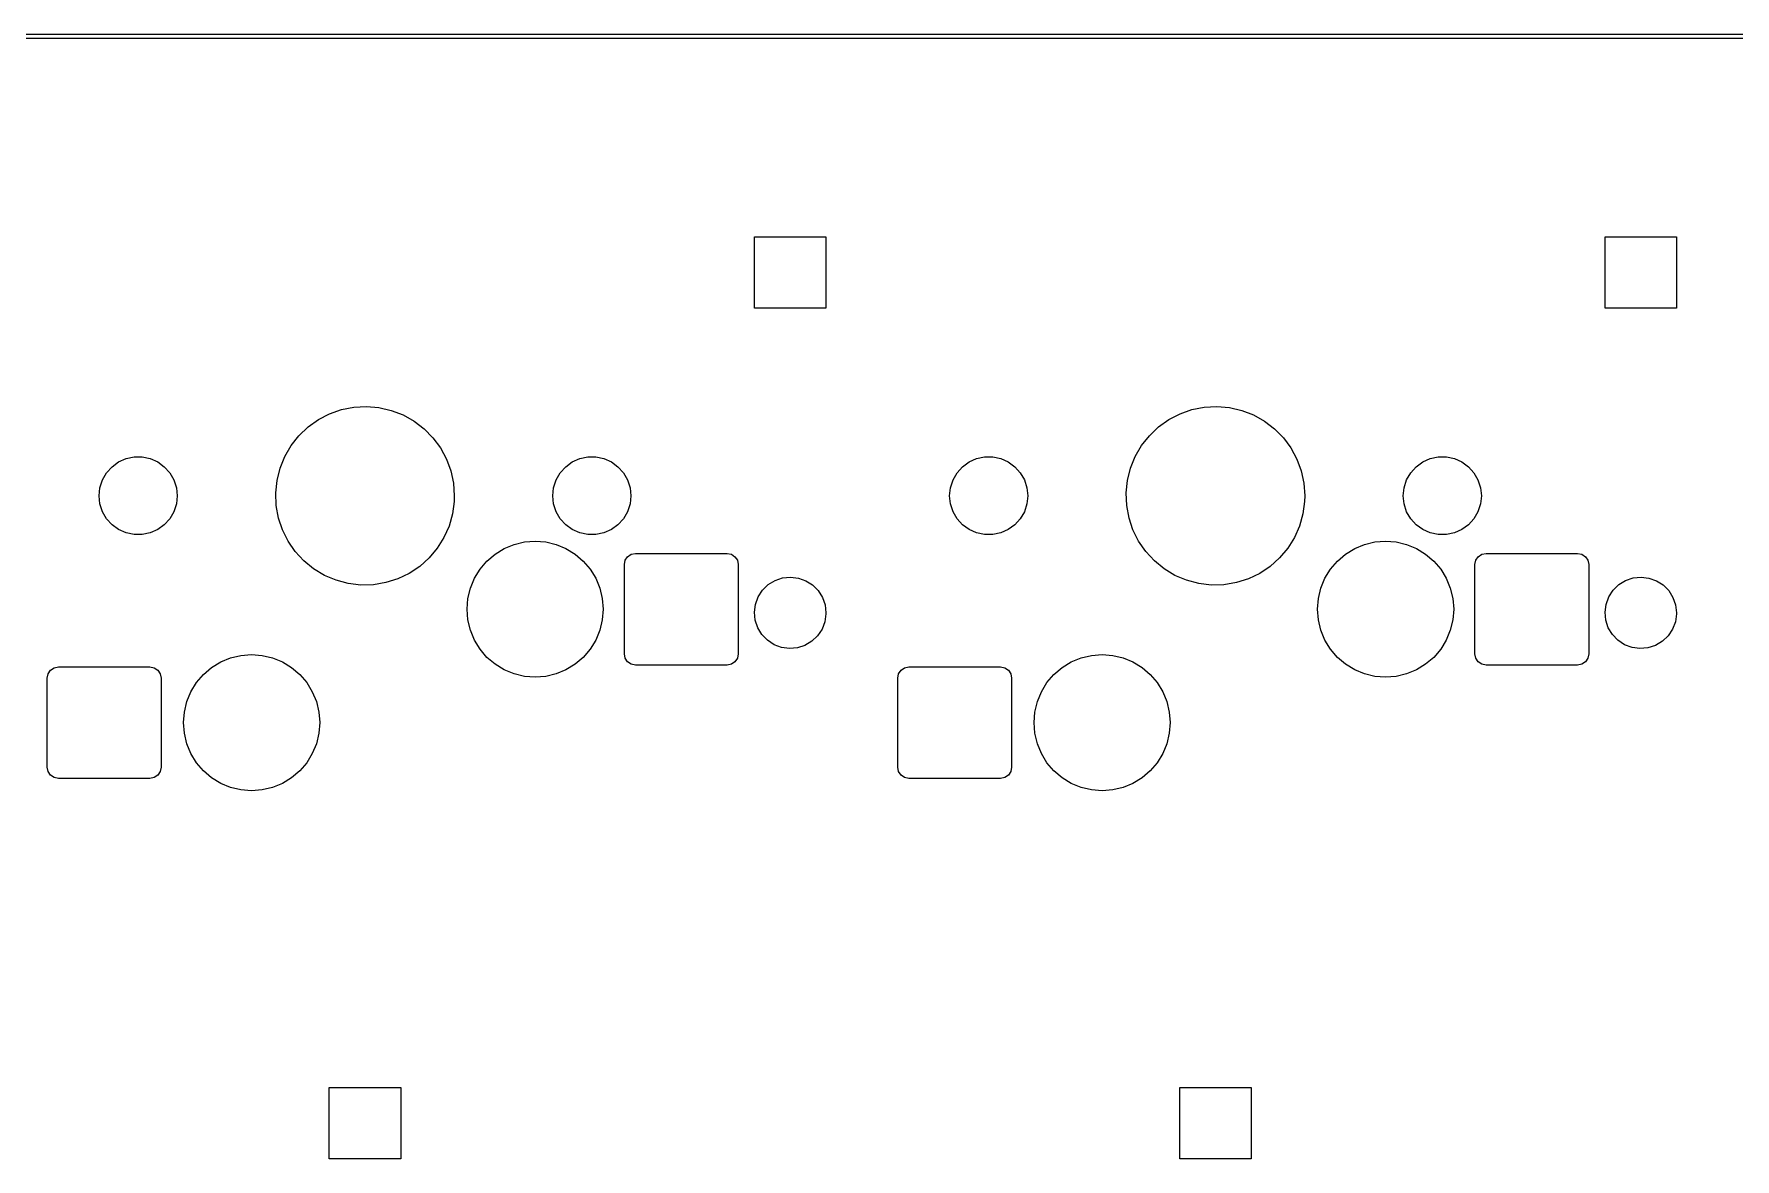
# Model space of a CAD drawing. Extents: x 64 to 386, y -179 to -50.
# Drawn here: x 265.12 to 303.22, y -75.65 to -50.46 of the extents above; entities that cross this region are included whole.
import ezdxf

# ---------------------------------------------------------------- set-up
doc = ezdxf.new("R2010")
doc.units = 0
doc.layers.add('BLACK', color=7, linetype='CONTINUOUS')

msp = doc.modelspace()

# ---------------------------------------------------------------- linework, layer by layer
at = {"layer": 'BLACK', "linetype": 'CONTINUOUS'}
for p, q in [((69.04, -50.46), (380.87, -50.46)), ((380.87, -50.56), (69.04, -50.56)), ((281.26, -56.6), (281.26, -55)), ((281.26, -55), (282.86, -55)), ((282.86, -55), (282.86, -56.6)), ((300.31, -56.6), (300.31, -55)), ((300.31, -55), (301.91, -55)), ((301.91, -55), (301.91, -56.6)), ((282.86, -56.6), (281.26, -56.6)), ((301.91, -56.6), (300.31, -56.6)), ((271.49, -59.0947), (271.741, -58.9645)), ((271.741, -58.9645), (272.007, -58.8709)), ((272.007, -58.8709), (272.284, -58.8158)), ((272.284, -58.8158), (272.566, -58.8002)), ((272.566, -58.8002), (272.848, -58.8246)), ((272.848, -58.8246), (273.123, -58.8884)), ((273.123, -58.8884), (273.387, -58.9903)), ((273.387, -58.9903), (273.633, -59.1284)), ((290.54, -59.0947), (290.791, -58.9645)), ((290.791, -58.9645), (291.057, -58.8709)), ((291.057, -58.8709), (291.334, -58.8158)), ((291.334, -58.8158), (291.616, -58.8002)), ((291.616, -58.8002), (291.898, -58.8246)), ((291.898, -58.8246), (292.173, -58.8884)), ((292.173, -58.8884), (292.437, -58.9903)), ((292.437, -58.9903), (292.683, -59.1284)), ((271.056, -59.454), (271.26, -59.259)), ((271.26, -59.259), (271.49, -59.0947)), ((273.633, -59.1284), (273.858, -59.2998)), ((273.858, -59.2998), (274.056, -59.5011)), ((290.106, -59.454), (290.31, -59.259)), ((290.31, -59.259), (290.54, -59.0947)), ((292.683, -59.1284), (292.908, -59.2998)), ((292.908, -59.2998), (293.106, -59.5011)), ((270.739, -59.9201), (270.881, -59.6758)), ((270.881, -59.6758), (271.056, -59.454)), ((274.056, -59.5011), (274.224, -59.7283)), ((274.224, -59.7283), (274.358, -59.977)), ((289.789, -59.9201), (289.931, -59.6758)), ((289.931, -59.6758), (290.106, -59.454)), ((293.106, -59.5011), (293.274, -59.7283)), ((293.274, -59.7283), (293.408, -59.977)), ((266.747, -60.2857), (266.87, -60.1497)), ((266.87, -60.1497), (267.017, -60.0422)), ((267.017, -60.0422), (267.185, -59.9678)), ((267.185, -59.9678), (267.364, -59.9298)), ((267.364, -59.9298), (267.546, -59.9298)), ((267.546, -59.9298), (267.725, -59.9678)), ((267.725, -59.9678), (267.892, -60.0422)), ((267.892, -60.0422), (268.04, -60.1497)), ((268.04, -60.1497), (268.163, -60.2857)), ((270.565, -60.4561), (270.633, -60.182)), ((270.633, -60.182), (270.739, -59.9201)), ((274.358, -59.977), (274.456, -60.242)), ((276.907, -60.2857), (277.03, -60.1497)), ((277.03, -60.1497), (277.178, -60.0422)), ((277.178, -60.0422), (277.345, -59.9678)), ((277.345, -59.9678), (277.524, -59.9298)), ((277.524, -59.9298), (277.706, -59.9298)), ((277.706, -59.9298), (277.885, -59.9678)), ((277.885, -59.9678), (278.053, -60.0422)), ((278.053, -60.0422), (278.2, -60.1497)), ((278.2, -60.1497), (278.323, -60.2857)), ((285.797, -60.2857), (285.92, -60.1497)), ((285.92, -60.1497), (286.067, -60.0422)), ((286.067, -60.0422), (286.235, -59.9678)), ((286.235, -59.9678), (286.414, -59.9298)), ((286.414, -59.9298), (286.596, -59.9298)), ((286.596, -59.9298), (286.775, -59.9678)), ((286.775, -59.9678), (286.942, -60.0422)), ((286.942, -60.0422), (287.09, -60.1497)), ((287.09, -60.1497), (287.213, -60.2857)), ((289.615, -60.4561), (289.683, -60.182)), ((289.683, -60.182), (289.789, -59.9201)), ((293.408, -59.977), (293.506, -60.242)), ((295.957, -60.2857), (296.08, -60.1497)), ((296.08, -60.1497), (296.227, -60.0422)), ((296.227, -60.0422), (296.395, -59.9678)), ((296.395, -59.9678), (296.574, -59.9298)), ((296.574, -59.9298), (296.756, -59.9298)), ((296.756, -59.9298), (296.935, -59.9678)), ((296.935, -59.9678), (297.102, -60.0422)), ((297.102, -60.0422), (297.25, -60.1497)), ((297.25, -60.1497), (297.373, -60.2857)), ((266.599, -60.6181), (266.656, -60.4441)), ((266.656, -60.4441), (266.747, -60.2857)), ((268.163, -60.2857), (268.254, -60.4441)), ((268.254, -60.4441), (268.311, -60.6181)), ((270.536, -60.7372), (270.565, -60.4561)), ((274.456, -60.242), (274.515, -60.5182)), ((274.515, -60.5182), (274.535, -60.8)), ((276.759, -60.6181), (276.816, -60.4441)), ((276.816, -60.4441), (276.907, -60.2857)), ((278.323, -60.2857), (278.414, -60.4441)), ((278.414, -60.4441), (278.471, -60.6181)), ((285.649, -60.6181), (285.706, -60.4441)), ((285.706, -60.4441), (285.797, -60.2857)), ((287.213, -60.2857), (287.304, -60.4441)), ((287.304, -60.4441), (287.361, -60.6181)), ((289.586, -60.7372), (289.615, -60.4561)), ((293.506, -60.242), (293.565, -60.5182)), ((293.565, -60.5182), (293.585, -60.8)), ((295.809, -60.6181), (295.866, -60.4441)), ((295.866, -60.4441), (295.957, -60.2857)), ((297.373, -60.2857), (297.464, -60.4441)), ((297.464, -60.4441), (297.521, -60.6181)), ((266.58, -60.8), (266.599, -60.6181)), ((266.599, -60.9819), (266.58, -60.8)), ((268.311, -60.6181), (268.33, -60.8)), ((268.33, -60.8), (268.311, -60.9819)), ((270.547, -61.0195), (270.536, -60.7372)), ((274.531, -60.9256), (274.493, -61.2056)), ((274.535, -60.8), (274.531, -60.9256)), ((276.74, -60.8), (276.759, -60.6181)), ((276.759, -60.9819), (276.74, -60.8)), ((278.471, -60.6181), (278.49, -60.8)), ((278.49, -60.8), (278.471, -60.9819)), ((285.63, -60.8), (285.649, -60.6181)), ((285.649, -60.9819), (285.63, -60.8)), ((287.361, -60.6181), (287.38, -60.8)), ((287.38, -60.8), (287.361, -60.9819)), ((289.597, -61.0195), (289.586, -60.7372)), ((293.581, -60.9256), (293.543, -61.2056)), ((293.585, -60.8), (293.581, -60.9256)), ((295.79, -60.8), (295.809, -60.6181)), ((295.809, -60.9819), (295.79, -60.8)), ((297.521, -60.6181), (297.54, -60.8)), ((297.54, -60.8), (297.521, -60.9819)), ((266.656, -61.1559), (266.599, -60.9819)), ((266.747, -61.3143), (266.656, -61.1559)), ((266.87, -61.4503), (266.747, -61.3143)), ((268.163, -61.3143), (268.04, -61.4503)), ((268.254, -61.1559), (268.163, -61.3143)), ((268.311, -60.9819), (268.254, -61.1559)), ((270.598, -61.2974), (270.547, -61.0195)), ((270.687, -61.5654), (270.598, -61.2974)), ((274.493, -61.2056), (274.417, -61.4775)), ((276.816, -61.1559), (276.759, -60.9819)), ((276.907, -61.3143), (276.816, -61.1559)), ((277.03, -61.4503), (276.907, -61.3143)), ((278.323, -61.3143), (278.2, -61.4503)), ((278.414, -61.1559), (278.323, -61.3143)), ((278.471, -60.9819), (278.414, -61.1559)), ((285.706, -61.1559), (285.649, -60.9819)), ((285.797, -61.3143), (285.706, -61.1559)), ((285.92, -61.4503), (285.797, -61.3143)), ((287.213, -61.3143), (287.09, -61.4503)), ((287.304, -61.1559), (287.213, -61.3143)), ((287.361, -60.9819), (287.304, -61.1559)), ((289.648, -61.2974), (289.597, -61.0195)), ((289.737, -61.5654), (289.648, -61.2974)), ((293.543, -61.2056), (293.467, -61.4775)), ((295.866, -61.1559), (295.809, -60.9819)), ((295.957, -61.3143), (295.866, -61.1559)), ((296.08, -61.4503), (295.957, -61.3143)), ((297.373, -61.3143), (297.25, -61.4503)), ((297.464, -61.1559), (297.373, -61.3143)), ((297.521, -60.9819), (297.464, -61.1559)), ((267.017, -61.5578), (266.87, -61.4503)), ((267.185, -61.6322), (267.017, -61.5578)), ((267.364, -61.6702), (267.185, -61.6322)), ((267.546, -61.6702), (267.364, -61.6702)), ((267.725, -61.6322), (267.546, -61.6702)), ((267.892, -61.5578), (267.725, -61.6322)), ((268.04, -61.4503), (267.892, -61.5578)), ((270.814, -61.8181), (270.687, -61.5654)), ((274.417, -61.4775), (274.303, -61.7359)), ((277.178, -61.5578), (277.03, -61.4503)), ((277.345, -61.6322), (277.178, -61.5578)), ((277.524, -61.6702), (277.345, -61.6322)), ((277.706, -61.6702), (277.524, -61.6702)), ((277.885, -61.6322), (277.706, -61.6702)), ((278.053, -61.5578), (277.885, -61.6322)), ((278.2, -61.4503), (278.053, -61.5578)), ((286.067, -61.5578), (285.92, -61.4503)), ((286.235, -61.6322), (286.067, -61.5578)), ((286.414, -61.6702), (286.235, -61.6322)), ((286.596, -61.6702), (286.414, -61.6702)), ((286.775, -61.6322), (286.596, -61.6702)), ((286.942, -61.5578), (286.775, -61.6322)), ((287.09, -61.4503), (286.942, -61.5578)), ((289.864, -61.8181), (289.737, -61.5654)), ((293.467, -61.4775), (293.353, -61.7359)), ((296.227, -61.5578), (296.08, -61.4503)), ((296.395, -61.6322), (296.227, -61.5578)), ((296.574, -61.6702), (296.395, -61.6322)), ((296.756, -61.6702), (296.574, -61.6702)), ((296.935, -61.6322), (296.756, -61.6702)), ((297.102, -61.5578), (296.935, -61.6322)), ((297.25, -61.4503), (297.102, -61.5578)), ((270.974, -62.0505), (270.814, -61.8181)), ((271.166, -62.2579), (270.974, -62.0505)), ((274.153, -61.9756), (273.971, -62.1918)), ((274.303, -61.7359), (274.153, -61.9756)), ((275.449, -62.1062), (275.653, -61.9812)), ((275.653, -61.9812), (275.874, -61.8896)), ((275.874, -61.8896), (276.106, -61.8338)), ((276.106, -61.8338), (276.345, -61.815)), ((276.345, -61.815), (276.584, -61.8338)), ((276.584, -61.8338), (276.816, -61.8896)), ((276.816, -61.8896), (277.037, -61.9812)), ((277.037, -61.9812), (277.241, -62.1062)), ((278.499, -62.109), (278.595, -62.09)), ((278.595, -62.09), (280.645, -62.09)), ((280.645, -62.09), (280.741, -62.109)), ((290.024, -62.0505), (289.864, -61.8181)), ((290.216, -62.2579), (290.024, -62.0505)), ((293.203, -61.9756), (293.021, -62.1918)), ((293.353, -61.7359), (293.203, -61.9756)), ((294.499, -62.1062), (294.703, -61.9812)), ((294.703, -61.9812), (294.924, -61.8896)), ((294.924, -61.8896), (295.156, -61.8338)), ((295.156, -61.8338), (295.395, -61.815)), ((295.395, -61.815), (295.634, -61.8338)), ((295.634, -61.8338), (295.866, -61.8896)), ((295.866, -61.8896), (296.087, -61.9812)), ((296.087, -61.9812), (296.291, -62.1062)), ((297.549, -62.109), (297.645, -62.09)), ((297.645, -62.09), (299.695, -62.09)), ((299.695, -62.09), (299.791, -62.109)), ((271.385, -62.4363), (271.166, -62.2579)), ((271.627, -62.582), (271.385, -62.4363)), ((273.761, -62.3803), (273.526, -62.5373)), ((273.971, -62.1918), (273.761, -62.3803)), ((274.986, -62.6477), (275.111, -62.4436)), ((275.111, -62.4436), (275.267, -62.2617)), ((275.267, -62.2617), (275.449, -62.1062)), ((277.241, -62.1062), (277.423, -62.2617)), ((277.423, -62.2617), (277.579, -62.4436)), ((277.579, -62.4436), (277.704, -62.6477)), ((278.345, -62.34), (278.364, -62.2443)), ((278.345, -64.34), (278.345, -62.34)), ((278.364, -62.2443), (278.418, -62.1632)), ((278.418, -62.1632), (278.499, -62.109)), ((280.741, -62.109), (280.822, -62.1632)), ((280.822, -62.1632), (280.876, -62.2443)), ((280.876, -62.2443), (280.895, -62.34)), ((280.895, -62.34), (280.895, -64.34)), ((290.435, -62.4363), (290.216, -62.2579)), ((290.677, -62.582), (290.435, -62.4363)), ((292.811, -62.3803), (292.576, -62.5373)), ((293.021, -62.1918), (292.811, -62.3803)), ((294.036, -62.6477), (294.161, -62.4436)), ((294.161, -62.4436), (294.317, -62.2617)), ((294.317, -62.2617), (294.499, -62.1062)), ((296.291, -62.1062), (296.473, -62.2617)), ((296.473, -62.2617), (296.629, -62.4436)), ((296.629, -62.4436), (296.754, -62.6477)), ((297.395, -62.34), (297.414, -62.2443)), ((297.395, -64.34), (297.395, -62.34)), ((297.414, -62.2443), (297.468, -62.1632)), ((297.468, -62.1632), (297.549, -62.109)), ((299.791, -62.109), (299.872, -62.1632)), ((299.872, -62.1632), (299.926, -62.2443)), ((299.926, -62.2443), (299.945, -62.34)), ((299.945, -62.34), (299.945, -64.34)), ((271.887, -62.6922), (271.627, -62.582)), ((272.16, -62.7646), (271.887, -62.6922)), ((272.441, -62.7978), (272.16, -62.7646)), ((272.723, -62.7911), (272.441, -62.7978)), ((273.002, -62.7447), (272.723, -62.7911)), ((273.271, -62.6596), (273.002, -62.7447)), ((273.526, -62.5373), (273.271, -62.6596)), ((274.895, -62.8687), (274.986, -62.6477)), ((277.704, -62.6477), (277.795, -62.8687)), ((281.44, -62.9144), (281.567, -62.7896)), ((281.567, -62.7896), (281.719, -62.6961)), ((281.719, -62.6961), (281.888, -62.6387)), ((281.888, -62.6387), (282.066, -62.62)), ((282.066, -62.62), (282.243, -62.6411)), ((282.243, -62.6411), (282.411, -62.701)), ((282.411, -62.701), (282.561, -62.7965)), ((282.561, -62.7965), (282.687, -62.9231)), ((290.937, -62.6922), (290.677, -62.582)), ((291.21, -62.7646), (290.937, -62.6922)), ((291.491, -62.7978), (291.21, -62.7646)), ((291.773, -62.7911), (291.491, -62.7978)), ((292.052, -62.7447), (291.773, -62.7911)), ((292.321, -62.6596), (292.052, -62.7447)), ((292.576, -62.5373), (292.321, -62.6596)), ((293.945, -62.8687), (294.036, -62.6477)), ((296.754, -62.6477), (296.845, -62.8687)), ((300.49, -62.9144), (300.617, -62.7896)), ((300.617, -62.7896), (300.769, -62.6961)), ((300.769, -62.6961), (300.938, -62.6387)), ((300.938, -62.6387), (301.116, -62.62)), ((301.116, -62.62), (301.293, -62.6411)), ((301.293, -62.6411), (301.461, -62.701)), ((301.461, -62.701), (301.611, -62.7965)), ((301.611, -62.7965), (301.737, -62.9231)), ((274.82, -63.34), (274.839, -63.1014)), ((274.839, -63.1014), (274.895, -62.8687)), ((277.795, -62.8687), (277.851, -63.1014)), ((277.851, -63.1014), (277.87, -63.34)), ((281.26, -63.4088), (281.282, -63.2319)), ((281.282, -63.2319), (281.343, -63.0643)), ((281.343, -63.0643), (281.44, -62.9144)), ((282.687, -62.9231), (282.781, -63.0743)), ((282.781, -63.0743), (282.84, -63.2428)), ((282.84, -63.2428), (282.86, -63.42)), ((293.87, -63.34), (293.889, -63.1014)), ((293.889, -63.1014), (293.945, -62.8687)), ((296.845, -62.8687), (296.901, -63.1014)), ((296.901, -63.1014), (296.92, -63.34)), ((300.31, -63.4088), (300.332, -63.2319)), ((300.332, -63.2319), (300.393, -63.0643)), ((300.393, -63.0643), (300.49, -62.9144)), ((301.737, -62.9231), (301.831, -63.0743)), ((301.831, -63.0743), (301.89, -63.2428)), ((301.89, -63.2428), (301.91, -63.42)), ((274.839, -63.5786), (274.82, -63.34)), ((274.895, -63.8113), (274.839, -63.5786)), ((277.851, -63.5786), (277.795, -63.8113)), ((277.87, -63.34), (277.851, -63.5786)), ((281.277, -63.5863), (281.26, -63.4088)), ((281.334, -63.7556), (281.277, -63.5863)), ((282.835, -63.619), (282.772, -63.7857)), ((282.86, -63.4423), (282.835, -63.619)), ((282.86, -63.42), (282.86, -63.4423)), ((293.889, -63.5786), (293.87, -63.34)), ((293.945, -63.8113), (293.889, -63.5786)), ((296.901, -63.5786), (296.845, -63.8113)), ((296.92, -63.34), (296.901, -63.5786)), ((300.327, -63.5863), (300.31, -63.4088)), ((300.384, -63.7556), (300.327, -63.5863)), ((301.885, -63.619), (301.822, -63.7857)), ((301.91, -63.4423), (301.885, -63.619)), ((301.91, -63.42), (301.91, -63.4423)), ((274.986, -64.0323), (274.895, -63.8113)), ((277.795, -63.8113), (277.704, -64.0323)), ((281.426, -63.9081), (281.334, -63.7556)), ((281.55, -64.0364), (281.426, -63.9081)), ((282.673, -63.9342), (282.544, -64.0572)), ((282.772, -63.7857), (282.673, -63.9342)), ((294.036, -64.0323), (293.945, -63.8113)), ((296.845, -63.8113), (296.754, -64.0323)), ((300.476, -63.9081), (300.384, -63.7556)), ((300.6, -64.0364), (300.476, -63.9081)), ((301.723, -63.9342), (301.594, -64.0572)), ((301.822, -63.7857), (301.723, -63.9342)), ((269.524, -64.4296), (269.756, -64.3738)), ((269.756, -64.3738), (269.995, -64.355)), ((269.995, -64.355), (270.234, -64.3738)), ((270.234, -64.3738), (270.466, -64.4296)), ((275.111, -64.2364), (274.986, -64.0323)), ((275.267, -64.4183), (275.111, -64.2364)), ((277.579, -64.2364), (277.423, -64.4183)), ((277.704, -64.0323), (277.579, -64.2364)), ((278.364, -64.4357), (278.345, -64.34)), ((280.895, -64.34), (280.876, -64.4357)), ((281.699, -64.1341), (281.55, -64.0364)), ((281.866, -64.1962), (281.699, -64.1341)), ((282.043, -64.2198), (281.866, -64.1962)), ((282.221, -64.2037), (282.043, -64.2198)), ((282.39, -64.1485), (282.221, -64.2037)), ((282.544, -64.0572), (282.39, -64.1485)), ((288.574, -64.4296), (288.806, -64.3738)), ((288.806, -64.3738), (289.045, -64.355)), ((289.045, -64.355), (289.284, -64.3738)), ((289.284, -64.3738), (289.516, -64.4296)), ((294.161, -64.2364), (294.036, -64.0323)), ((294.317, -64.4183), (294.161, -64.2364)), ((296.629, -64.2364), (296.473, -64.4183)), ((296.754, -64.0323), (296.629, -64.2364)), ((297.414, -64.4357), (297.395, -64.34)), ((299.945, -64.34), (299.926, -64.4357)), ((300.749, -64.1341), (300.6, -64.0364)), ((300.916, -64.1962), (300.749, -64.1341)), ((301.093, -64.2198), (300.916, -64.1962)), ((301.271, -64.2037), (301.093, -64.2198)), ((301.44, -64.1485), (301.271, -64.2037)), ((301.594, -64.0572), (301.44, -64.1485)), ((265.437, -64.7843), (265.491, -64.7032)), ((265.491, -64.7032), (265.572, -64.649)), ((265.572, -64.649), (265.668, -64.63)), ((265.668, -64.63), (267.718, -64.63)), ((267.718, -64.63), (267.814, -64.649)), ((267.814, -64.649), (267.895, -64.7032)), ((267.895, -64.7032), (267.949, -64.7843)), ((268.917, -64.8017), (269.099, -64.6462)), ((269.099, -64.6462), (269.303, -64.5212)), ((269.303, -64.5212), (269.524, -64.4296)), ((270.466, -64.4296), (270.687, -64.5212)), ((270.687, -64.5212), (270.891, -64.6462)), ((270.891, -64.6462), (271.073, -64.8017)), ((275.449, -64.5738), (275.267, -64.4183)), ((275.653, -64.6988), (275.449, -64.5738)), ((275.874, -64.7904), (275.653, -64.6988)), ((277.037, -64.6988), (276.816, -64.7904)), ((277.241, -64.5738), (277.037, -64.6988)), ((277.423, -64.4183), (277.241, -64.5738)), ((278.418, -64.5168), (278.364, -64.4357)), ((278.499, -64.571), (278.418, -64.5168)), ((278.595, -64.59), (278.499, -64.571)), ((280.645, -64.59), (278.595, -64.59)), ((280.741, -64.571), (280.645, -64.59)), ((280.822, -64.5168), (280.741, -64.571)), ((280.876, -64.4357), (280.822, -64.5168)), ((284.487, -64.7843), (284.541, -64.7032)), ((284.541, -64.7032), (284.622, -64.649)), ((284.622, -64.649), (284.718, -64.63)), ((284.718, -64.63), (286.768, -64.63)), ((286.768, -64.63), (286.864, -64.649)), ((286.864, -64.649), (286.945, -64.7032)), ((286.945, -64.7032), (286.999, -64.7843)), ((287.967, -64.8017), (288.149, -64.6462)), ((288.149, -64.6462), (288.353, -64.5212)), ((288.353, -64.5212), (288.574, -64.4296)), ((289.516, -64.4296), (289.737, -64.5212)), ((289.737, -64.5212), (289.941, -64.6462)), ((289.941, -64.6462), (290.123, -64.8017)), ((294.499, -64.5738), (294.317, -64.4183)), ((294.703, -64.6988), (294.499, -64.5738)), ((294.924, -64.7904), (294.703, -64.6988)), ((296.087, -64.6988), (295.866, -64.7904)), ((296.291, -64.5738), (296.087, -64.6988)), ((296.473, -64.4183), (296.291, -64.5738)), ((297.468, -64.5168), (297.414, -64.4357)), ((297.549, -64.571), (297.468, -64.5168)), ((297.645, -64.59), (297.549, -64.571)), ((299.695, -64.59), (297.645, -64.59)), ((299.791, -64.571), (299.695, -64.59)), ((299.872, -64.5168), (299.791, -64.571)), ((299.926, -64.4357), (299.872, -64.5168)), ((265.418, -64.88), (265.437, -64.7843)), ((265.418, -66.88), (265.418, -64.88)), ((267.949, -64.7843), (267.968, -64.88)), ((267.968, -64.88), (267.968, -66.88)), ((268.636, -65.1877), (268.761, -64.9836)), ((268.761, -64.9836), (268.917, -64.8017)), ((271.073, -64.8017), (271.229, -64.9836)), ((271.229, -64.9836), (271.354, -65.1877)), ((276.106, -64.8462), (275.874, -64.7904)), ((276.345, -64.865), (276.106, -64.8462)), ((276.584, -64.8462), (276.345, -64.865)), ((276.816, -64.7904), (276.584, -64.8462)), ((284.468, -64.88), (284.487, -64.7843)), ((284.468, -66.88), (284.468, -64.88)), ((286.999, -64.7843), (287.018, -64.88)), ((287.018, -64.88), (287.018, -66.88)), ((287.686, -65.1877), (287.811, -64.9836)), ((287.811, -64.9836), (287.967, -64.8017)), ((290.123, -64.8017), (290.279, -64.9836)), ((290.279, -64.9836), (290.404, -65.1877)), ((295.156, -64.8462), (294.924, -64.7904)), ((295.395, -64.865), (295.156, -64.8462)), ((295.634, -64.8462), (295.395, -64.865)), ((295.866, -64.7904), (295.634, -64.8462)), ((268.489, -65.6414), (268.545, -65.4087)), ((268.545, -65.4087), (268.636, -65.1877)), ((271.354, -65.1877), (271.445, -65.4087)), ((271.445, -65.4087), (271.501, -65.6414)), ((287.539, -65.6414), (287.595, -65.4087)), ((287.595, -65.4087), (287.686, -65.1877)), ((290.404, -65.1877), (290.495, -65.4087)), ((290.495, -65.4087), (290.551, -65.6414)), ((268.47, -65.88), (268.489, -65.6414)), ((268.489, -66.1186), (268.47, -65.88)), ((271.501, -65.6414), (271.52, -65.88)), ((271.52, -65.88), (271.501, -66.1186)), ((287.52, -65.88), (287.539, -65.6414)), ((287.539, -66.1186), (287.52, -65.88)), ((290.551, -65.6414), (290.57, -65.88)), ((290.57, -65.88), (290.551, -66.1186)), ((268.545, -66.3513), (268.489, -66.1186)), ((271.501, -66.1186), (271.445, -66.3513)), ((287.595, -66.3513), (287.539, -66.1186)), ((290.551, -66.1186), (290.495, -66.3513)), ((268.636, -66.5723), (268.545, -66.3513)), ((268.761, -66.7764), (268.636, -66.5723)), ((271.354, -66.5723), (271.229, -66.7764)), ((271.445, -66.3513), (271.354, -66.5723)), ((287.686, -66.5723), (287.595, -66.3513)), ((287.811, -66.7764), (287.686, -66.5723)), ((290.404, -66.5723), (290.279, -66.7764)), ((290.495, -66.3513), (290.404, -66.5723)), ((265.437, -66.9757), (265.418, -66.88)), ((265.491, -67.0568), (265.437, -66.9757)), ((267.949, -66.9757), (267.895, -67.0568)), ((267.968, -66.88), (267.949, -66.9757)), ((268.917, -66.9583), (268.761, -66.7764)), ((269.099, -67.1138), (268.917, -66.9583)), ((271.073, -66.9583), (270.891, -67.1138)), ((271.229, -66.7764), (271.073, -66.9583)), ((284.487, -66.9757), (284.468, -66.88)), ((284.541, -67.0568), (284.487, -66.9757)), ((286.999, -66.9757), (286.945, -67.0568)), ((287.018, -66.88), (286.999, -66.9757)), ((287.967, -66.9583), (287.811, -66.7764)), ((288.149, -67.1138), (287.967, -66.9583)), ((290.123, -66.9583), (289.941, -67.1138)), ((290.279, -66.7764), (290.123, -66.9583)), ((265.572, -67.111), (265.491, -67.0568)), ((265.668, -67.13), (265.572, -67.111)), ((267.718, -67.13), (265.668, -67.13)), ((267.814, -67.111), (267.718, -67.13)), ((267.895, -67.0568), (267.814, -67.111)), ((269.303, -67.2388), (269.099, -67.1138)), ((269.524, -67.3304), (269.303, -67.2388)), ((269.756, -67.3862), (269.524, -67.3304)), ((269.995, -67.405), (269.756, -67.3862)), ((270.234, -67.3862), (269.995, -67.405)), ((270.466, -67.3304), (270.234, -67.3862)), ((270.687, -67.2388), (270.466, -67.3304)), ((270.891, -67.1138), (270.687, -67.2388)), ((284.622, -67.111), (284.541, -67.0568)), ((284.718, -67.13), (284.622, -67.111)), ((286.768, -67.13), (284.718, -67.13)), ((286.864, -67.111), (286.768, -67.13)), ((286.945, -67.0568), (286.864, -67.111)), ((288.353, -67.2388), (288.149, -67.1138)), ((288.574, -67.3304), (288.353, -67.2388)), ((288.806, -67.3862), (288.574, -67.3304)), ((289.045, -67.405), (288.806, -67.3862)), ((289.284, -67.3862), (289.045, -67.405)), ((289.516, -67.3304), (289.284, -67.3862)), ((289.737, -67.2388), (289.516, -67.3304)), ((289.941, -67.1138), (289.737, -67.2388)), ((271.735, -75.65), (271.735, -74.05)), ((271.735, -74.05), (273.335, -74.05)), ((273.335, -74.05), (273.335, -75.65)), ((290.785, -75.65), (290.785, -74.05)), ((290.785, -74.05), (292.385, -74.05)), ((292.385, -74.05), (292.385, -75.65)), ((273.335, -75.65), (271.735, -75.65)), ((292.385, -75.65), (290.785, -75.65))]:
    msp.add_line(p, q, dxfattribs=at)

doc.saveas('drawing.dxf')
